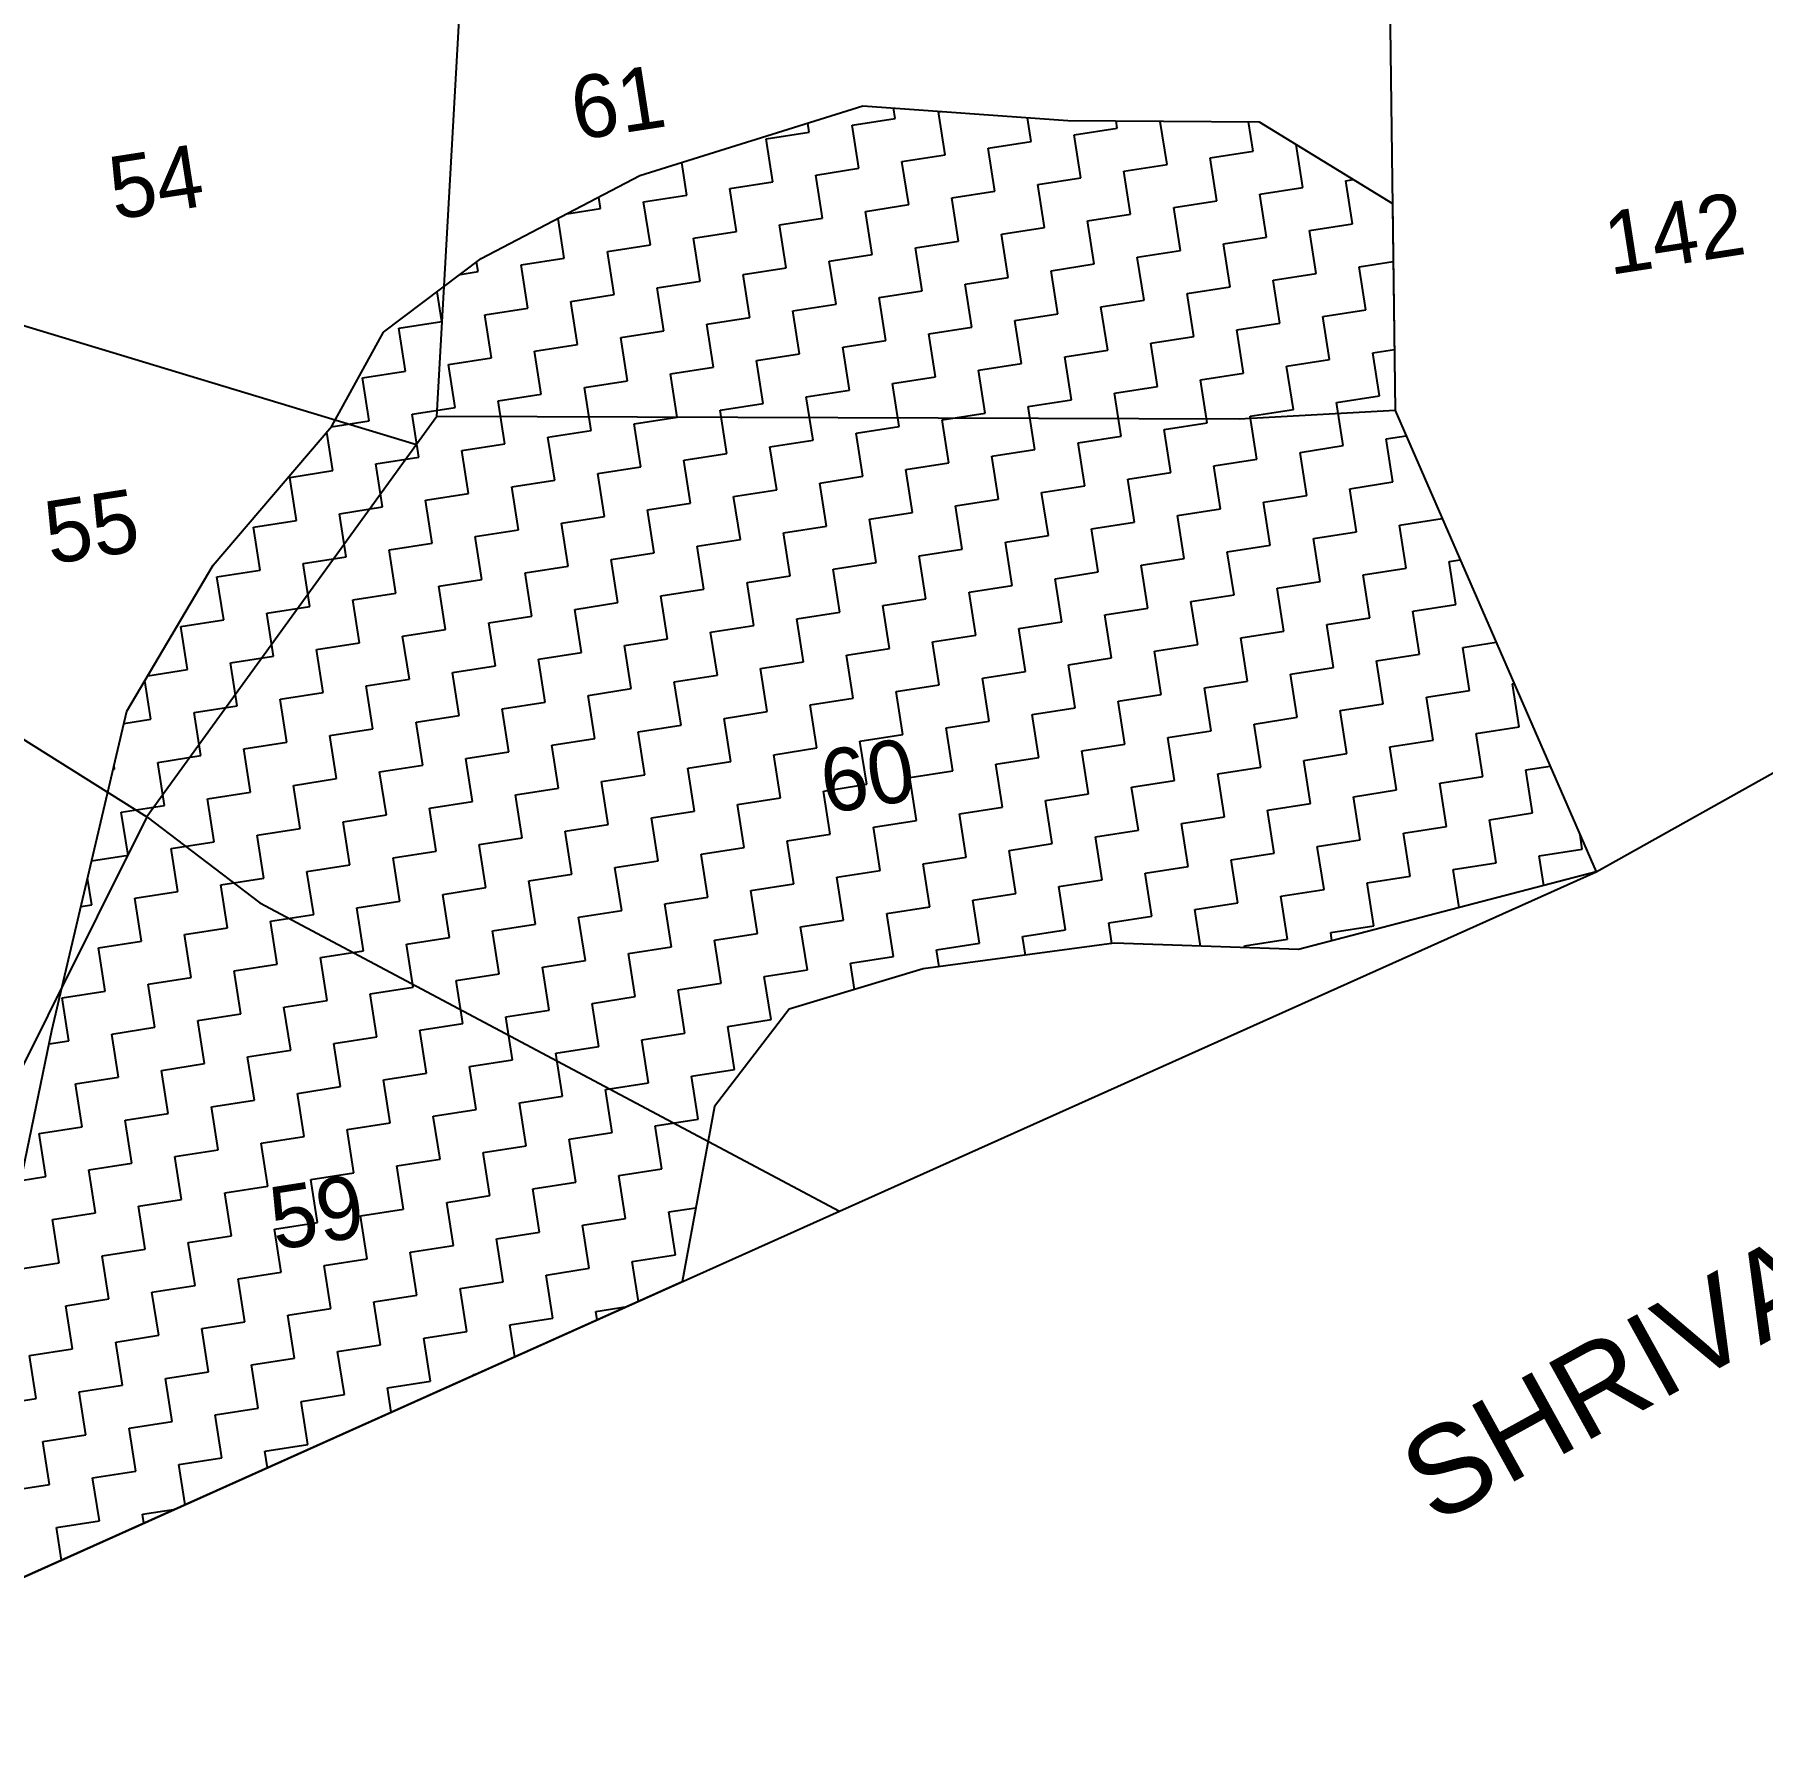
# Model space of a CAD drawing. Header units: metres. Extents: x 288488 to 290462, y 1999122 to 2001536.
# Drawn here: x 289137 to 289333.7, y 1999163.2 to 1999357.5 of the extents above; entities that cross this region are included whole.
import ezdxf
from ezdxf.enums import TextEntityAlignment as Align

# ---------------------------------------------------------------- set-up
doc = ezdxf.new("R2010")
doc.units = ezdxf.units.M
doc.header["$MEASUREMENT"] = 0
for name, color, linetype in [('POLY_HATCH', 12, 'Continuous'), ('POLY_PARCEL', 6, 'Continuous'), ('TEXT_MAPOUT', 7, 'Continuous'), ('TEXT_PARCEL', 7, 'Continuous'), ('V_BOUND_LINE', 7, 'Continuous')]:
    doc.layers.add(name, color=color, linetype=linetype)
doc.styles.get("Standard").update_dxf_attribs({"font": 'arial.ttf'})
doc.styles.add('TEXT_MAP', font='')
doc.styles.get('TEXT_MAP').set_extended_font_data('Kruti Dev 050')

msp = doc.modelspace()

# ---------------------------------------------------------------- linework, layer by layer
at = {"layer": 'POLY_HATCH'}
for p, q in [((289205.88, 1999341.48), (289231.27, 1999349.43)), ((289231.27, 1999349.43), (289254.61, 1999347.74)), ((289254.61, 1999347.74), (289276.39, 1999347.58)), ((289276.39, 1999347.58), (289291.56, 1999338.29)), ((289187.83, 1999332.02), (289205.88, 1999341.48)), ((289291.56, 1999338.29), (289291.85, 1999314.73)), ((289176.71, 1999323.64), (289187.83, 1999332.02)), ((289170.82, 1999312.96), (289176.71, 1999323.64)), ((289157.31, 1999297.11), (289170.82, 1999312.96)), ((289291.85, 1999314.73), (289314.74, 1999262.21)), ((289147.47, 1999280.5), (289157.31, 1999297.11)), ((289138.93, 1999244.13), (289147.47, 1999280.5)), ((289314.74, 1999262.21), (289280.84, 1999253.35)), ((289259.87, 1999254.08), (289238.14, 1999251.14)), ((289280.84, 1999253.35), (289259.87, 1999254.08)), ((289238.14, 1999251.14), (289222.88, 1999246.55)), ((289222.88, 1999246.55), (289214.39, 1999235.47)), ((289134.9, 1999224.43), (289138.93, 1999244.13)), ((289214.39, 1999235.47), (289210.68, 1999215.52)), ((289210.68, 1999215.52), (289094.06, 1999163.19))]:
    msp.add_line(p, q, dxfattribs=at)
at = {"layer": 'POLY_HATCH', "linetype": 'Continuous'}
for p, q in [((289234.96, 1999347.97), (289234.77, 1999349.18)), ((289239.86, 1999348.73), (289240.19, 1999348.78)), ((289240.62, 1999343.83), (289239.86, 1999348.73)), ((289220.25, 1999345.68), (289225.15, 1999346.44)), ((289225.15, 1999346.44), (289225, 1999347.46)), ((289230.06, 1999347.21), (289234.96, 1999347.97)), ((289230.82, 1999342.31), (289230.06, 1999347.21)), ((289250.42, 1999345.36), (289250, 1999348.07)), ((289255.32, 1999346.12), (289260.22, 1999346.88)), ((289260.22, 1999346.88), (289260.1, 1999347.7)), ((289265.12, 1999347.65), (289265.23, 1999347.66)), ((289265.89, 1999342.74), (289265.12, 1999347.65)), ((289275.69, 1999344.27), (289275.17, 1999347.59)), ((289221.02, 1999340.78), (289220.25, 1999345.68)), ((289245.52, 1999344.59), (289250.42, 1999345.36)), ((289246.28, 1999339.69), (289245.52, 1999344.59)), ((289256.09, 1999341.22), (289255.32, 1999346.12)), ((289270.79, 1999343.51), (289275.69, 1999344.27)), ((289281.35, 1999340.13), (289280.59, 1999345)), ((289211.21, 1999339.25), (289210.64, 1999342.97)), ((289225.92, 1999341.54), (289230.82, 1999342.31)), ((289235.72, 1999343.07), (289240.62, 1999343.83)), ((289236.48, 1999338.17), (289235.72, 1999343.07)), ((289260.99, 1999341.98), (289265.89, 1999342.74)), ((289271.55, 1999338.61), (289270.79, 1999343.51)), ((289216.12, 1999340.02), (289221.02, 1999340.78)), ((289226.68, 1999336.64), (289225.92, 1999341.54)), ((289251.18, 1999340.46), (289256.09, 1999341.22)), ((289251.95, 1999335.55), (289251.18, 1999340.46)), ((289261.75, 1999337.08), (289260.99, 1999341.98)), ((289286.25, 1999340.89), (289287.09, 1999341.02)), ((289287.02, 1999335.99), (289286.25, 1999340.89)), ((289201.41, 1999337.73), (289201.21, 1999339.04)), ((289206.31, 1999338.49), (289211.21, 1999339.25)), ((289207.08, 1999333.59), (289206.31, 1999338.49)), ((289216.88, 1999335.12), (289216.12, 1999340.02)), ((289241.38, 1999338.93), (289246.28, 1999339.69)), ((289242.15, 1999334.03), (289241.38, 1999338.93)), ((289266.65, 1999337.84), (289271.55, 1999338.61)), ((289276.45, 1999339.37), (289281.35, 1999340.13)), ((289277.21, 1999334.47), (289276.45, 1999339.37)), ((289197.27, 1999332.06), (289196.57, 1999336.6)), ((289197.58, 1999337.13), (289201.41, 1999337.73)), ((289221.78, 1999335.88), (289226.68, 1999336.64)), ((289231.58, 1999337.4), (289236.48, 1999338.17)), ((289232.34, 1999332.5), (289231.58, 1999337.4)), ((289256.85, 1999336.32), (289261.75, 1999337.08)), ((289267.41, 1999332.94), (289266.65, 1999337.84)), ((289211.98, 1999334.35), (289216.88, 1999335.12)), ((289222.54, 1999330.98), (289221.78, 1999335.88)), ((289247.05, 1999334.79), (289251.95, 1999335.55)), ((289247.81, 1999329.89), (289247.05, 1999334.79)), ((289257.61, 1999331.42), (289256.85, 1999336.32)), ((289272.31, 1999333.71), (289277.21, 1999334.47)), ((289282.12, 1999335.23), (289287.02, 1999335.99)), ((289282.88, 1999330.33), (289282.12, 1999335.23)), ((289202.18, 1999332.83), (289207.08, 1999333.59)), ((289202.94, 1999327.93), (289202.18, 1999332.83)), ((289212.74, 1999329.45), (289211.98, 1999334.35)), ((289227.44, 1999331.74), (289232.34, 1999332.5)), ((289237.24, 1999333.27), (289242.15, 1999334.03)), ((289238.01, 1999328.37), (289237.24, 1999333.27)), ((289262.51, 1999332.18), (289267.41, 1999332.94)), ((289273.08, 1999328.8), (289272.31, 1999333.71)), ((289185.44, 1999330.22), (289187.47, 1999330.54)), ((289187.47, 1999330.54), (289187.3, 1999331.63)), ((289192.37, 1999331.3), (289197.27, 1999332.06)), ((289193.14, 1999326.4), (289192.37, 1999331.3)), ((289217.64, 1999330.22), (289222.54, 1999330.98)), ((289228.21, 1999326.84), (289227.44, 1999331.74)), ((289252.71, 1999330.65), (289257.61, 1999331.42)), ((289253.47, 1999325.75), (289252.71, 1999330.65)), ((289263.27, 1999327.28), (289262.51, 1999332.18)), ((289287.78, 1999331.09), (289291.64, 1999331.69)), ((289288.54, 1999326.19), (289287.78, 1999331.09)), ((289207.84, 1999328.69), (289212.74, 1999329.45)), ((289208.6, 1999323.79), (289207.84, 1999328.69)), ((289218.4, 1999325.31), (289217.64, 1999330.22)), ((289242.91, 1999329.13), (289247.81, 1999329.89)), ((289243.67, 1999324.23), (289242.91, 1999329.13)), ((289268.18, 1999328.04), (289273.08, 1999328.8)), ((289277.98, 1999329.57), (289282.88, 1999330.33)), ((289278.74, 1999324.67), (289277.98, 1999329.57)), ((289183.33, 1999324.88), (289182.81, 1999328.24)), ((289198.04, 1999327.16), (289202.94, 1999327.93)), ((289198.8, 1999322.26), (289198.04, 1999327.16)), ((289223.3, 1999326.08), (289228.21, 1999326.84)), ((289233.11, 1999327.6), (289238.01, 1999328.37)), ((289233.87, 1999322.7), (289233.11, 1999327.6)), ((289258.37, 1999326.52), (289263.27, 1999327.28)), ((289268.94, 1999323.14), (289268.18, 1999328.04)), ((289178.43, 1999324.11), (289183.33, 1999324.88)), ((289188.24, 1999325.64), (289193.14, 1999326.4)), ((289189, 1999320.74), (289188.24, 1999325.64)), ((289213.5, 1999324.55), (289218.4, 1999325.31)), ((289224.07, 1999321.18), (289223.3, 1999326.08)), ((289248.57, 1999324.99), (289253.47, 1999325.75)), ((289249.33, 1999320.09), (289248.57, 1999324.99)), ((289259.14, 1999321.61), (289258.37, 1999326.52)), ((289273.84, 1999323.9), (289278.74, 1999324.67)), ((289283.64, 1999325.43), (289288.54, 1999326.19)), ((289284.4, 1999320.53), (289283.64, 1999325.43)), ((289179.2, 1999319.21), (289178.43, 1999324.11)), ((289203.7, 1999323.03), (289208.6, 1999323.79)), ((289204.46, 1999318.12), (289203.7, 1999323.03)), ((289214.27, 1999319.65), (289213.5, 1999324.55)), ((289228.97, 1999321.94), (289233.87, 1999322.7)), ((289238.77, 1999323.46), (289243.67, 1999324.23)), ((289239.53, 1999318.56), (289238.77, 1999323.46)), ((289264.04, 1999322.38), (289268.94, 1999323.14)), ((289274.6, 1999319), (289273.84, 1999323.9)), ((289184.1, 1999319.97), (289189, 1999320.74)), ((289193.9, 1999321.5), (289198.8, 1999322.26)), ((289194.66, 1999316.6), (289193.9, 1999321.5)), ((289219.17, 1999320.41), (289224.07, 1999321.18)), ((289229.73, 1999317.04), (289228.97, 1999321.94)), ((289254.24, 1999320.85), (289259.14, 1999321.61)), ((289255, 1999315.95), (289254.24, 1999320.85)), ((289264.8, 1999317.48), (289264.04, 1999322.38)), ((289289.31, 1999321.29), (289291.77, 1999321.67)), ((289290.07, 1999316.39), (289289.31, 1999321.29)), ((289174.3, 1999318.45), (289179.2, 1999319.21)), ((289184.86, 1999315.07), (289184.1, 1999319.97)), ((289209.36, 1999318.89), (289214.27, 1999319.65)), ((289210.13, 1999313.99), (289209.36, 1999318.89)), ((289219.93, 1999315.51), (289219.17, 1999320.41)), ((289244.43, 1999319.33), (289249.33, 1999320.09)), ((289245.2, 1999314.43), (289244.43, 1999319.33)), ((289269.7, 1999318.24), (289274.6, 1999319)), ((289279.5, 1999319.77), (289284.4, 1999320.53)), ((289280.27, 1999314.86), (289279.5, 1999319.77)), ((289175.06, 1999313.55), (289174.3, 1999318.45)), ((289199.56, 1999317.36), (289204.46, 1999318.12)), ((289200.33, 1999312.46), (289199.56, 1999317.36)), ((289224.83, 1999316.28), (289229.73, 1999317.04)), ((289234.63, 1999317.8), (289239.53, 1999318.56)), ((289235.4, 1999312.9), (289234.63, 1999317.8)), ((289259.9, 1999316.71), (289264.8, 1999317.48)), ((289270.46, 1999313.34), (289269.7, 1999318.24)), ((289179.96, 1999314.31), (289184.86, 1999315.07)), ((289189.76, 1999315.84), (289194.66, 1999316.6)), ((289190.52, 1999310.94), (289189.76, 1999315.84)), ((289215.03, 1999314.75), (289219.93, 1999315.51)), ((289225.59, 1999311.37), (289224.83, 1999316.28)), ((289250.1, 1999315.19), (289255, 1999315.95)), ((289250.86, 1999310.29), (289250.1, 1999315.19)), ((289260.66, 1999311.81), (289259.9, 1999316.71)), ((289275.37, 1999314.1), (289280.27, 1999314.86)), ((289285.17, 1999315.63), (289290.07, 1999316.39)), ((289285.93, 1999310.73), (289285.17, 1999315.63)), ((289170.75, 1999312.88), (289175.06, 1999313.55)), ((289180.72, 1999309.41), (289179.96, 1999314.31)), ((289205.23, 1999313.22), (289210.13, 1999313.99)), ((289205.99, 1999308.32), (289205.23, 1999313.22)), ((289215.79, 1999309.85), (289215.03, 1999314.75)), ((289230.49, 1999312.14), (289235.4, 1999312.9)), ((289240.3, 1999313.66), (289245.2, 1999314.43)), ((289241.06, 1999308.76), (289240.3, 1999313.66)), ((289265.56, 1999312.58), (289270.46, 1999313.34)), ((289276.13, 1999309.2), (289275.37, 1999314.1)), ((289170.92, 1999307.88), (289170.24, 1999312.28)), ((289185.62, 1999310.17), (289190.52, 1999310.94)), ((289195.42, 1999311.7), (289200.33, 1999312.46)), ((289196.19, 1999306.8), (289195.42, 1999311.7)), ((289220.69, 1999310.61), (289225.59, 1999311.37)), ((289231.26, 1999307.24), (289230.49, 1999312.14)), ((289255.76, 1999311.05), (289260.66, 1999311.81)), ((289256.52, 1999306.15), (289255.76, 1999311.05)), ((289266.33, 1999307.68), (289265.56, 1999312.58)), ((289290.83, 1999311.49), (289293.11, 1999311.84)), ((289291.59, 1999306.59), (289290.83, 1999311.49)), ((289175.82, 1999308.65), (289180.72, 1999309.41)), ((289186.39, 1999305.27), (289185.62, 1999310.17)), ((289210.89, 1999309.09), (289215.79, 1999309.85)), ((289211.65, 1999304.19), (289210.89, 1999309.09)), ((289221.46, 1999305.71), (289220.69, 1999310.61)), ((289245.96, 1999309.52), (289250.86, 1999310.29)), ((289246.72, 1999304.62), (289245.96, 1999309.52)), ((289271.23, 1999308.44), (289276.13, 1999309.2)), ((289281.03, 1999309.96), (289285.93, 1999310.73)), ((289281.79, 1999305.06), (289281.03, 1999309.96)), ((289166.02, 1999307.12), (289170.92, 1999307.88)), ((289166.78, 1999302.22), (289166.02, 1999307.12)), ((289176.58, 1999303.75), (289175.82, 1999308.65)), ((289201.09, 1999307.56), (289205.99, 1999308.32)), ((289201.85, 1999302.66), (289201.09, 1999307.56)), ((289226.36, 1999306.47), (289231.26, 1999307.24)), ((289236.16, 1999308), (289241.06, 1999308.76)), ((289236.92, 1999303.1), (289236.16, 1999308)), ((289261.43, 1999306.91), (289266.33, 1999307.68)), ((289262.19, 1999302.01), (289261.43, 1999306.91)), ((289271.99, 1999303.54), (289271.23, 1999308.44)), ((289181.49, 1999304.51), (289186.39, 1999305.27)), ((289191.29, 1999306.03), (289196.19, 1999306.8)), ((289192.05, 1999301.13), (289191.29, 1999306.03)), ((289216.55, 1999304.95), (289221.46, 1999305.71)), ((289217.32, 1999300.05), (289216.55, 1999304.95)), ((289227.12, 1999301.57), (289226.36, 1999306.47)), ((289251.62, 1999305.39), (289256.52, 1999306.15)), ((289252.39, 1999300.49), (289251.62, 1999305.39)), ((289276.89, 1999304.3), (289281.79, 1999305.06)), ((289286.69, 1999305.83), (289291.59, 1999306.59)), ((289287.46, 1999300.92), (289286.69, 1999305.83)), ((289171.68, 1999302.98), (289176.58, 1999303.75)), ((289172.45, 1999298.08), (289171.68, 1999302.98)), ((289182.25, 1999299.61), (289181.49, 1999304.51)), ((289206.75, 1999303.42), (289211.65, 1999304.19)), ((289207.52, 1999298.52), (289206.75, 1999303.42)), ((289232.02, 1999302.34), (289236.92, 1999303.1)), ((289241.82, 1999303.86), (289246.72, 1999304.62)), ((289242.58, 1999298.96), (289241.82, 1999303.86)), ((289267.09, 1999302.77), (289271.99, 1999303.54)), ((289277.65, 1999299.4), (289276.89, 1999304.3)), ((289161.88, 1999301.46), (289166.78, 1999302.22)), ((289162.64, 1999296.56), (289161.88, 1999301.46)), ((289187.15, 1999300.37), (289192.05, 1999301.13)), ((289196.95, 1999301.9), (289201.85, 1999302.66)), ((289197.71, 1999297), (289196.95, 1999301.9)), ((289222.22, 1999300.81), (289227.12, 1999301.57)), ((289232.78, 1999297.43), (289232.02, 1999302.34)), ((289257.29, 1999301.25), (289262.19, 1999302.01)), ((289258.05, 1999296.35), (289257.29, 1999301.25)), ((289267.85, 1999297.87), (289267.09, 1999302.77)), ((289292.36, 1999301.69), (289297.21, 1999302.44)), ((289293.12, 1999296.79), (289292.36, 1999301.69)), ((289177.35, 1999298.85), (289182.25, 1999299.61)), ((289187.91, 1999295.47), (289187.15, 1999300.37)), ((289212.42, 1999299.28), (289217.32, 1999300.05)), ((289213.18, 1999294.38), (289212.42, 1999299.28)), ((289222.98, 1999295.91), (289222.22, 1999300.81)), ((289247.49, 1999299.72), (289252.39, 1999300.49)), ((289248.25, 1999294.82), (289247.49, 1999299.72)), ((289272.75, 1999298.64), (289277.65, 1999299.4)), ((289282.55, 1999300.16), (289287.46, 1999300.92)), ((289283.32, 1999295.26), (289282.55, 1999300.16)), ((289167.55, 1999297.32), (289172.45, 1999298.08)), ((289168.31, 1999292.42), (289167.55, 1999297.32)), ((289178.11, 1999293.94), (289177.35, 1999298.85)), ((289202.61, 1999297.76), (289207.52, 1999298.52)), ((289203.38, 1999292.86), (289202.61, 1999297.76)), ((289227.88, 1999296.67), (289232.78, 1999297.43)), ((289237.68, 1999298.2), (289242.58, 1999298.96)), ((289238.45, 1999293.3), (289237.68, 1999298.2)), ((289262.95, 1999297.11), (289267.85, 1999297.87)), ((289263.71, 1999292.21), (289262.95, 1999297.11)), ((289273.52, 1999293.74), (289272.75, 1999298.64)), ((289298.02, 1999297.55), (289299.26, 1999297.74)), ((289298.78, 1999292.65), (289298.02, 1999297.55)), ((289157.74, 1999295.79), (289162.64, 1999296.56)), ((289158.51, 1999290.89), (289157.74, 1999295.79)), ((289183.01, 1999294.71), (289187.91, 1999295.47)), ((289192.81, 1999296.23), (289197.71, 1999297)), ((289193.58, 1999291.33), (289192.81, 1999296.23)), ((289218.08, 1999295.15), (289222.98, 1999295.91)), ((289218.84, 1999290.25), (289218.08, 1999295.15)), ((289228.64, 1999291.77), (289227.88, 1999296.67)), ((289253.15, 1999295.58), (289258.05, 1999296.35)), ((289253.91, 1999290.68), (289253.15, 1999295.58)), ((289278.42, 1999294.5), (289283.32, 1999295.26)), ((289288.22, 1999296.02), (289293.12, 1999296.79)), ((289288.98, 1999291.12), (289288.22, 1999296.02)), ((289173.21, 1999293.18), (289178.11, 1999293.94)), ((289173.97, 1999288.28), (289173.21, 1999293.18)), ((289183.77, 1999289.81), (289183.01, 1999294.71)), ((289208.28, 1999293.62), (289213.18, 1999294.38)), ((289209.04, 1999288.72), (289208.28, 1999293.62)), ((289233.55, 1999292.53), (289238.45, 1999293.3)), ((289243.35, 1999294.06), (289248.25, 1999294.82)), ((289244.11, 1999289.16), (289243.35, 1999294.06)), ((289268.61, 1999292.97), (289273.52, 1999293.74)), ((289279.18, 1999289.6), (289278.42, 1999294.5)), ((289163.41, 1999291.66), (289168.31, 1999292.42)), ((289164.17, 1999286.76), (289163.41, 1999291.66)), ((289188.67, 1999290.57), (289193.58, 1999291.33)), ((289198.48, 1999292.09), (289203.38, 1999292.86)), ((289199.24, 1999287.19), (289198.48, 1999292.09)), ((289223.74, 1999291.01), (289228.64, 1999291.77)), ((289234.31, 1999287.63), (289233.55, 1999292.53)), ((289258.81, 1999291.45), (289263.71, 1999292.21)), ((289259.58, 1999286.55), (289258.81, 1999291.45)), ((289269.38, 1999288.07), (289268.61, 1999292.97)), ((289293.88, 1999291.89), (289298.78, 1999292.65)), ((289294.64, 1999286.98), (289293.88, 1999291.89)), ((289153.61, 1999290.13), (289158.51, 1999290.89)), ((289154.37, 1999285.23), (289153.61, 1999290.13)), ((289178.87, 1999289.04), (289183.77, 1999289.81)), ((289189.44, 1999285.67), (289188.67, 1999290.57)), ((289213.94, 1999289.48), (289218.84, 1999290.25)), ((289214.7, 1999284.58), (289213.94, 1999289.48)), ((289224.51, 1999286.11), (289223.74, 1999291.01)), ((289249.01, 1999289.92), (289253.91, 1999290.68)), ((289249.77, 1999285.02), (289249.01, 1999289.92)), ((289274.28, 1999288.83), (289279.18, 1999289.6)), ((289284.08, 1999290.36), (289288.98, 1999291.12)), ((289284.84, 1999285.46), (289284.08, 1999290.36)), ((289169.07, 1999287.52), (289173.97, 1999288.28)), ((289169.83, 1999282.62), (289169.07, 1999287.52)), ((289179.64, 1999284.14), (289178.87, 1999289.04)), ((289204.14, 1999287.96), (289209.04, 1999288.72)), ((289204.9, 1999283.06), (289204.14, 1999287.96)), ((289229.41, 1999286.87), (289234.31, 1999287.63)), ((289239.21, 1999288.4), (289244.11, 1999289.16)), ((289239.97, 1999283.49), (289239.21, 1999288.4)), ((289264.48, 1999287.31), (289269.38, 1999288.07)), ((289265.24, 1999282.41), (289264.48, 1999287.31)), ((289275.04, 1999283.93), (289274.28, 1999288.83)), ((289299.55, 1999287.75), (289303.35, 1999288.34)), ((289300.31, 1999282.85), (289299.55, 1999287.75)), ((289159.27, 1999285.99), (289164.17, 1999286.76)), ((289160.03, 1999281.09), (289159.27, 1999285.99)), ((289184.54, 1999284.91), (289189.44, 1999285.67)), ((289194.34, 1999286.43), (289199.24, 1999287.19)), ((289195.1, 1999281.53), (289194.34, 1999286.43)), ((289219.61, 1999285.34), (289224.51, 1999286.11)), ((289220.37, 1999280.44), (289219.61, 1999285.34)), ((289230.17, 1999281.97), (289229.41, 1999286.87)), ((289254.67, 1999285.78), (289259.58, 1999286.55)), ((289255.44, 1999280.88), (289254.67, 1999285.78)), ((289279.94, 1999284.7), (289284.84, 1999285.46)), ((289289.74, 1999286.22), (289294.64, 1999286.98)), ((289290.51, 1999281.32), (289289.74, 1999286.22)), ((289150.23, 1999279.57), (289149.54, 1999283.99)), ((289149.86, 1999284.53), (289154.37, 1999285.23)), ((289174.73, 1999283.38), (289179.64, 1999284.14)), ((289175.5, 1999278.48), (289174.73, 1999283.38)), ((289185.3, 1999280), (289184.54, 1999284.91)), ((289209.8, 1999283.82), (289214.7, 1999284.58)), ((289210.57, 1999278.92), (289209.8, 1999283.82)), ((289235.07, 1999282.73), (289239.97, 1999283.49)), ((289244.87, 1999284.26), (289249.77, 1999285.02)), ((289245.64, 1999279.36), (289244.87, 1999284.26)), ((289270.14, 1999283.17), (289275.04, 1999283.93)), ((289280.7, 1999279.8), (289279.94, 1999284.7)), ((289305.21, 1999283.61), (289305.4, 1999283.64)), ((289305.97, 1999278.71), (289305.21, 1999283.61)), ((289164.93, 1999281.85), (289169.83, 1999282.62)), ((289165.7, 1999276.95), (289164.93, 1999281.85)), ((289190.2, 1999280.77), (289195.1, 1999281.53)), ((289200, 1999282.29), (289204.9, 1999283.06)), ((289200.76, 1999277.39), (289200, 1999282.29)), ((289225.27, 1999281.21), (289230.17, 1999281.97)), ((289235.83, 1999277.83), (289235.07, 1999282.73)), ((289260.34, 1999281.64), (289265.24, 1999282.41)), ((289261.1, 1999276.74), (289260.34, 1999281.64)), ((289270.9, 1999278.27), (289270.14, 1999283.17)), ((289285.61, 1999280.56), (289290.51, 1999281.32)), ((289295.41, 1999282.08), (289300.31, 1999282.85)), ((289296.17, 1999277.18), (289295.41, 1999282.08)), ((289147.14, 1999279.08), (289150.23, 1999279.57)), ((289155.13, 1999280.33), (289160.03, 1999281.09)), ((289155.89, 1999275.43), (289155.13, 1999280.33)), ((289180.4, 1999279.24), (289185.3, 1999280)), ((289190.96, 1999275.87), (289190.2, 1999280.77)), ((289215.47, 1999279.68), (289220.37, 1999280.44)), ((289216.23, 1999274.78), (289215.47, 1999279.68)), ((289226.03, 1999276.31), (289225.27, 1999281.21)), ((289240.73, 1999278.59), (289245.64, 1999279.36)), ((289250.54, 1999280.12), (289255.44, 1999280.88)), ((289251.3, 1999275.22), (289250.54, 1999280.12)), ((289275.8, 1999279.03), (289280.7, 1999279.8)), ((289286.37, 1999275.66), (289285.61, 1999280.56)), ((289170.6, 1999277.72), (289175.5, 1999278.48)), ((289171.36, 1999272.82), (289170.6, 1999277.72)), ((289181.16, 1999274.34), (289180.4, 1999279.24)), ((289195.86, 1999276.63), (289200.76, 1999277.39)), ((289205.67, 1999278.15), (289210.57, 1999278.92)), ((289206.43, 1999273.25), (289205.67, 1999278.15)), ((289230.93, 1999277.07), (289235.83, 1999277.83)), ((289241.5, 1999273.69), (289240.73, 1999278.59)), ((289266, 1999277.51), (289270.9, 1999278.27)), ((289266.76, 1999272.61), (289266, 1999277.51)), ((289276.57, 1999274.13), (289275.8, 1999279.03)), ((289301.07, 1999277.95), (289305.97, 1999278.71)), ((289301.83, 1999273.04), (289301.07, 1999277.95)), ((289150.99, 1999274.66), (289155.89, 1999275.43)), ((289160.79, 1999276.19), (289165.7, 1999276.95)), ((289161.56, 1999271.29), (289160.79, 1999276.19)), ((289186.06, 1999275.1), (289190.96, 1999275.87)), ((289196.63, 1999271.73), (289195.86, 1999276.63)), ((289221.13, 1999275.54), (289226.03, 1999276.31)), ((289221.89, 1999270.64), (289221.13, 1999275.54)), ((289231.7, 1999272.17), (289230.93, 1999277.07)), ((289256.2, 1999275.98), (289261.1, 1999276.74)), ((289256.96, 1999271.08), (289256.2, 1999275.98)), ((289281.47, 1999274.89), (289286.37, 1999275.66)), ((289291.27, 1999276.42), (289296.17, 1999277.18)), ((289292.03, 1999271.52), (289291.27, 1999276.42)), ((289145.92, 1999273.87), (289146.09, 1999273.9)), ((289146.09, 1999273.9), (289146.02, 1999274.33)), ((289151.76, 1999269.76), (289150.99, 1999274.66)), ((289176.26, 1999273.58), (289181.16, 1999274.34)), ((289177.02, 1999268.68), (289176.26, 1999273.58)), ((289186.82, 1999270.2), (289186.06, 1999275.1)), ((289211.33, 1999274.02), (289216.23, 1999274.78)), ((289212.09, 1999269.12), (289211.33, 1999274.02)), ((289236.6, 1999272.93), (289241.5, 1999273.69)), ((289246.4, 1999274.46), (289251.3, 1999275.22)), ((289247.16, 1999269.55), (289246.4, 1999274.46)), ((289271.67, 1999273.37), (289276.57, 1999274.13)), ((289282.23, 1999269.99), (289281.47, 1999274.89)), ((289306.74, 1999273.81), (289309.5, 1999274.24)), ((289307.5, 1999268.91), (289306.74, 1999273.81)), ((289166.46, 1999272.05), (289171.36, 1999272.82)), ((289167.22, 1999267.15), (289166.46, 1999272.05)), ((289191.73, 1999270.97), (289196.63, 1999271.73)), ((289201.53, 1999272.49), (289206.43, 1999273.25)), ((289202.29, 1999267.59), (289201.53, 1999272.49)), ((289226.79, 1999271.4), (289231.7, 1999272.17)), ((289237.36, 1999268.03), (289236.6, 1999272.93)), ((289261.86, 1999271.84), (289266.76, 1999272.61)), ((289262.63, 1999266.94), (289261.86, 1999271.84)), ((289272.43, 1999268.47), (289271.67, 1999273.37)), ((289287.13, 1999270.76), (289292.03, 1999271.52)), ((289296.93, 1999272.28), (289301.83, 1999273.04)), ((289297.7, 1999267.38), (289296.93, 1999272.28)), ((289146.85, 1999269), (289151.76, 1999269.76)), ((289156.66, 1999270.53), (289161.56, 1999271.29)), ((289157.42, 1999265.63), (289156.66, 1999270.53)), ((289181.92, 1999269.44), (289186.82, 1999270.2)), ((289192.49, 1999266.06), (289191.73, 1999270.97)), ((289216.99, 1999269.88), (289221.89, 1999270.64)), ((289217.76, 1999264.98), (289216.99, 1999269.88)), ((289227.56, 1999266.5), (289226.79, 1999271.4)), ((289242.26, 1999268.79), (289247.16, 1999269.55)), ((289252.06, 1999270.32), (289256.96, 1999271.08)), ((289252.82, 1999265.42), (289252.06, 1999270.32)), ((289277.33, 1999269.23), (289282.23, 1999269.99)), ((289287.89, 1999265.86), (289287.13, 1999270.76)), ((289147.62, 1999264.1), (289146.85, 1999269)), ((289172.12, 1999267.91), (289177.02, 1999268.68)), ((289172.88, 1999263.01), (289172.12, 1999267.91)), ((289182.69, 1999264.54), (289181.92, 1999269.44)), ((289197.39, 1999266.83), (289202.29, 1999267.59)), ((289207.19, 1999268.35), (289212.09, 1999269.12)), ((289207.95, 1999263.45), (289207.19, 1999268.35)), ((289232.46, 1999267.27), (289237.36, 1999268.03)), ((289243.02, 1999263.89), (289242.26, 1999268.79)), ((289267.53, 1999267.7), (289272.43, 1999268.47)), ((289268.29, 1999262.8), (289267.53, 1999267.7)), ((289278.09, 1999264.33), (289277.33, 1999269.23)), ((289302.6, 1999268.14), (289307.5, 1999268.91)), ((289303.36, 1999263.24), (289302.6, 1999268.14)), ((289152.52, 1999264.86), (289157.42, 1999265.63)), ((289162.32, 1999266.39), (289167.22, 1999267.15)), ((289163.08, 1999261.49), (289162.32, 1999266.39)), ((289187.59, 1999265.3), (289192.49, 1999266.06)), ((289198.15, 1999261.93), (289197.39, 1999266.83)), ((289222.66, 1999265.74), (289227.56, 1999266.5)), ((289223.42, 1999260.84), (289222.66, 1999265.74)), ((289233.22, 1999262.37), (289232.46, 1999267.27)), ((289257.73, 1999266.18), (289262.63, 1999266.94)), ((289258.49, 1999261.28), (289257.73, 1999266.18)), ((289282.99, 1999265.09), (289287.89, 1999265.86)), ((289292.8, 1999266.62), (289297.7, 1999267.38)), ((289293.56, 1999261.72), (289292.8, 1999266.62)), ((289313.16, 1999264.77), (289312.91, 1999266.41)), ((289143.47, 1999263.45), (289147.62, 1999264.1)), ((289153.28, 1999259.96), (289152.52, 1999264.86)), ((289177.79, 1999263.78), (289182.69, 1999264.54)), ((289178.55, 1999258.88), (289177.79, 1999263.78)), ((289188.35, 1999260.4), (289187.59, 1999265.3)), ((289212.85, 1999264.21), (289217.76, 1999264.98)), ((289213.62, 1999259.31), (289212.85, 1999264.21)), ((289238.12, 1999263.13), (289243.02, 1999263.89)), ((289247.92, 1999264.65), (289252.82, 1999265.42)), ((289248.69, 1999259.75), (289247.92, 1999264.65)), ((289273.19, 1999263.57), (289278.09, 1999264.33)), ((289283.76, 1999260.19), (289282.99, 1999265.09)), ((289308.26, 1999264.01), (289313.16, 1999264.77)), ((289308.78, 1999260.65), (289308.26, 1999264.01)), ((289167.98, 1999262.25), (289172.88, 1999263.01)), ((289168.75, 1999257.35), (289167.98, 1999262.25)), ((289193.25, 1999261.16), (289198.15, 1999261.93)), ((289203.05, 1999262.69), (289207.95, 1999263.45)), ((289203.82, 1999257.79), (289203.05, 1999262.69)), ((289228.32, 1999261.6), (289233.22, 1999262.37)), ((289238.89, 1999258.23), (289238.12, 1999263.13)), ((289263.39, 1999262.04), (289268.29, 1999262.8)), ((289264.15, 1999257.14), (289263.39, 1999262.04)), ((289273.95, 1999258.67), (289273.19, 1999263.57)), ((289288.66, 1999260.95), (289293.56, 1999261.72)), ((289298.46, 1999262.48), (289303.36, 1999263.24)), ((289299.14, 1999258.13), (289298.46, 1999262.48)), ((289143.48, 1999258.44), (289143.01, 1999261.48)), ((289148.38, 1999259.2), (289153.28, 1999259.96)), ((289158.18, 1999260.72), (289163.08, 1999261.49)), ((289158.94, 1999255.82), (289158.18, 1999260.72)), ((289183.45, 1999259.64), (289188.35, 1999260.4)), ((289194.01, 1999256.26), (289193.25, 1999261.16)), ((289218.52, 1999260.08), (289223.42, 1999260.84)), ((289219.28, 1999255.18), (289218.52, 1999260.08)), ((289229.08, 1999256.7), (289228.32, 1999261.6)), ((289243.79, 1999258.99), (289248.69, 1999259.75)), ((289253.59, 1999260.52), (289258.49, 1999261.28)), ((289254.35, 1999255.61), (289253.59, 1999260.52)), ((289278.86, 1999259.43), (289283.76, 1999260.19)), ((289289.42, 1999256.05), (289288.66, 1999260.95)), ((289142.25, 1999258.24), (289143.48, 1999258.44)), ((289149.14, 1999254.3), (289148.38, 1999259.2)), ((289173.65, 1999258.11), (289178.55, 1999258.88)), ((289174.41, 1999253.21), (289173.65, 1999258.11)), ((289184.21, 1999254.74), (289183.45, 1999259.64)), ((289198.91, 1999257.03), (289203.82, 1999257.79)), ((289208.72, 1999258.55), (289213.62, 1999259.31)), ((289209.48, 1999253.65), (289208.72, 1999258.55)), ((289233.98, 1999257.46), (289238.89, 1999258.23)), ((289244.55, 1999254.09), (289243.79, 1999258.99)), ((289269.05, 1999257.9), (289273.95, 1999258.67)), ((289269.7, 1999253.74), (289269.05, 1999257.9)), ((289279.62, 1999254.53), (289278.86, 1999259.43)), ((289154.04, 1999255.06), (289158.94, 1999255.82)), ((289163.85, 1999256.59), (289168.75, 1999257.35)), ((289164.61, 1999251.69), (289163.85, 1999256.59)), ((289189.11, 1999255.5), (289194.01, 1999256.26)), ((289199.68, 1999252.12), (289198.91, 1999257.03)), ((289224.18, 1999255.94), (289229.08, 1999256.7)), ((289224.95, 1999251.04), (289224.18, 1999255.94)), ((289234.75, 1999252.56), (289233.98, 1999257.46)), ((289259.25, 1999256.38), (289264.15, 1999257.14)), ((289259.61, 1999254.05), (289259.25, 1999256.38)), ((289284.52, 1999255.29), (289289.42, 1999256.05)), ((289144.24, 1999253.54), (289149.14, 1999254.3)), ((289154.81, 1999250.16), (289154.04, 1999255.06)), ((289179.31, 1999253.97), (289184.21, 1999254.74)), ((289180.07, 1999249.07), (289179.31, 1999253.97)), ((289189.88, 1999250.6), (289189.11, 1999255.5)), ((289214.38, 1999254.41), (289219.28, 1999255.18)), ((289215.14, 1999249.51), (289214.38, 1999254.41)), ((289239.65, 1999253.33), (289244.55, 1999254.09)), ((289249.45, 1999254.85), (289254.35, 1999255.61)), ((289249.78, 1999252.72), (289249.45, 1999254.85)), ((289274.72, 1999253.76), (289279.62, 1999254.53)), ((289284.66, 1999254.35), (289284.52, 1999255.29)), ((289145, 1999248.63), (289144.24, 1999253.54)), ((289169.51, 1999252.45), (289174.41, 1999253.21)), ((289170.27, 1999247.55), (289169.51, 1999252.45)), ((289194.78, 1999251.36), (289199.68, 1999252.12)), ((289204.58, 1999252.89), (289209.48, 1999253.65)), ((289205.34, 1999247.99), (289204.58, 1999252.89)), ((289229.85, 1999251.8), (289234.75, 1999252.56)), ((289239.95, 1999251.39), (289239.65, 1999253.33)), ((289274.75, 1999253.57), (289274.72, 1999253.76)), ((289149.91, 1999249.4), (289154.81, 1999250.16)), ((289159.71, 1999250.92), (289164.61, 1999251.69)), ((289160.47, 1999246.02), (289159.71, 1999250.92)), ((289184.98, 1999249.84), (289189.88, 1999250.6)), ((289195.54, 1999246.46), (289194.78, 1999251.36)), ((289220.04, 1999250.27), (289224.95, 1999251.04)), ((289220.81, 1999245.37), (289220.04, 1999250.27)), ((289230.31, 1999248.79), (289229.85, 1999251.8)), ((289140.1, 1999247.87), (289145, 1999248.63)), ((289150.67, 1999244.5), (289149.91, 1999249.4)), ((289175.17, 1999248.31), (289180.07, 1999249.07)), ((289175.94, 1999243.41), (289175.17, 1999248.31)), ((289185.74, 1999244.94), (289184.98, 1999249.84)), ((289200.44, 1999247.22), (289205.34, 1999247.99)), ((289210.24, 1999248.75), (289215.14, 1999249.51)), ((289211.01, 1999243.85), (289210.24, 1999248.75)), ((289140.87, 1999242.97), (289140.1, 1999247.87)), ((289155.57, 1999245.26), (289160.47, 1999246.02)), ((289165.37, 1999246.78), (289170.27, 1999247.55)), ((289166.13, 1999241.88), (289165.37, 1999246.78)), ((289190.64, 1999245.7), (289195.54, 1999246.46)), ((289201.2, 1999242.32), (289200.44, 1999247.22)), ((289145.77, 1999243.73), (289150.67, 1999244.5)), ((289156.33, 1999240.36), (289155.57, 1999245.26)), ((289180.84, 1999244.17), (289185.74, 1999244.94)), ((289181.6, 1999239.27), (289180.84, 1999244.17)), ((289191.4, 1999240.8), (289190.64, 1999245.7)), ((289215.91, 1999244.61), (289220.81, 1999245.37)), ((289216.67, 1999239.71), (289215.91, 1999244.61)), ((289138.62, 1999242.62), (289140.87, 1999242.97)), ((289146.53, 1999238.83), (289145.77, 1999243.73)), ((289171.04, 1999242.65), (289175.94, 1999243.41)), ((289171.8, 1999237.75), (289171.04, 1999242.65)), ((289196.3, 1999241.56), (289201.2, 1999242.32)), ((289206.1, 1999243.09), (289211.01, 1999243.85)), ((289206.87, 1999238.18), (289206.1, 1999243.09)), ((289151.43, 1999239.6), (289156.33, 1999240.36)), ((289161.23, 1999241.12), (289166.13, 1999241.88)), ((289162, 1999236.22), (289161.23, 1999241.12)), ((289186.5, 1999240.03), (289191.4, 1999240.8)), ((289187.26, 1999235.13), (289186.5, 1999240.03)), ((289197.07, 1999236.66), (289196.3, 1999241.56)), ((289141.63, 1999238.07), (289146.53, 1999238.83)), ((289142.39, 1999233.17), (289141.63, 1999238.07)), ((289152.19, 1999234.69), (289151.43, 1999239.6)), ((289176.7, 1999238.51), (289181.6, 1999239.27)), ((289177.46, 1999233.61), (289176.7, 1999238.51)), ((289201.97, 1999237.42), (289206.87, 1999238.18)), ((289211.77, 1999238.95), (289216.67, 1999239.71)), ((289212.53, 1999234.05), (289211.77, 1999238.95)), ((289157.1, 1999235.46), (289162, 1999236.22)), ((289166.9, 1999236.98), (289171.8, 1999237.75)), ((289167.66, 1999232.08), (289166.9, 1999236.98)), ((289192.16, 1999235.9), (289197.07, 1999236.66)), ((289202.73, 1999232.52), (289201.97, 1999237.42)), ((289147.29, 1999233.93), (289152.19, 1999234.69)), ((289157.86, 1999230.56), (289157.1, 1999235.46)), ((289182.36, 1999234.37), (289187.26, 1999235.13)), ((289183.13, 1999229.47), (289182.36, 1999234.37)), ((289192.93, 1999231), (289192.16, 1999235.9)), ((289137.49, 1999232.41), (289142.39, 1999233.17)), ((289138.25, 1999227.51), (289137.49, 1999232.41)), ((289148.06, 1999229.03), (289147.29, 1999233.93)), ((289172.56, 1999232.85), (289177.46, 1999233.61)), ((289173.32, 1999227.94), (289172.56, 1999232.85)), ((289197.83, 1999231.76), (289202.73, 1999232.52)), ((289207.63, 1999233.28), (289212.53, 1999234.05)), ((289208.39, 1999228.38), (289207.63, 1999233.28)), ((289152.96, 1999229.79), (289157.86, 1999230.56)), ((289162.76, 1999231.32), (289167.66, 1999232.08)), ((289163.52, 1999226.42), (289162.76, 1999231.32)), ((289188.03, 1999230.23), (289192.93, 1999231)), ((289188.79, 1999225.33), (289188.03, 1999230.23)), ((289198.59, 1999226.86), (289197.83, 1999231.76)), ((289143.16, 1999228.27), (289148.06, 1999229.03)), ((289143.92, 1999223.37), (289143.16, 1999228.27)), ((289153.72, 1999224.89), (289152.96, 1999229.79)), ((289178.22, 1999228.71), (289183.13, 1999229.47)), ((289178.99, 1999223.81), (289178.22, 1999228.71)), ((289203.49, 1999227.62), (289208.39, 1999228.38)), ((289135.44, 1999227.07), (289138.25, 1999227.51)), ((289158.62, 1999225.66), (289163.52, 1999226.42)), ((289168.42, 1999227.18), (289173.32, 1999227.94)), ((289169.19, 1999222.28), (289168.42, 1999227.18)), ((289193.69, 1999226.09), (289198.59, 1999226.86)), ((289204.25, 1999222.72), (289203.49, 1999227.62)), ((289148.82, 1999224.13), (289153.72, 1999224.89)), ((289159.38, 1999220.75), (289158.62, 1999225.66)), ((289183.89, 1999224.57), (289188.79, 1999225.33)), ((289184.65, 1999219.67), (289183.89, 1999224.57)), ((289194.45, 1999221.19), (289193.69, 1999226.09)), ((289139.02, 1999222.6), (289143.92, 1999223.37)), ((289139.78, 1999217.7), (289139.02, 1999222.6)), ((289149.58, 1999219.23), (289148.82, 1999224.13)), ((289174.09, 1999223.04), (289178.99, 1999223.81)), ((289174.85, 1999218.14), (289174.09, 1999223.04)), ((289199.35, 1999221.96), (289204.25, 1999222.72)), ((289209.16, 1999223.48), (289212.25, 1999223.96)), ((289209.92, 1999218.58), (289209.16, 1999223.48)), ((289154.48, 1999219.99), (289159.38, 1999220.75)), ((289164.28, 1999221.52), (289169.19, 1999222.28)), ((289165.05, 1999216.62), (289164.28, 1999221.52)), ((289189.55, 1999220.43), (289194.45, 1999221.19)), ((289190.31, 1999215.53), (289189.55, 1999220.43)), ((289200.12, 1999217.06), (289199.35, 1999221.96)), ((289144.68, 1999218.47), (289149.58, 1999219.23)), ((289145.44, 1999213.57), (289144.68, 1999218.47)), ((289155.25, 1999215.09), (289154.48, 1999219.99)), ((289179.75, 1999218.91), (289184.65, 1999219.67)), ((289180.51, 1999214), (289179.75, 1999218.91)), ((289205.02, 1999217.82), (289209.92, 1999218.58)), ((289134.88, 1999216.94), (289139.78, 1999217.7)), ((289160.15, 1999215.85), (289165.05, 1999216.62)), ((289169.95, 1999217.38), (289174.85, 1999218.14)), ((289170.71, 1999212.48), (289169.95, 1999217.38)), ((289195.22, 1999216.29), (289200.12, 1999217.06)), ((289205.72, 1999213.29), (289205.02, 1999217.82)), ((289150.34, 1999214.33), (289155.25, 1999215.09)), ((289160.91, 1999210.95), (289160.15, 1999215.85)), ((289185.41, 1999214.77), (289190.31, 1999215.53)), ((289186.18, 1999209.87), (289185.41, 1999214.77)), ((289195.98, 1999211.39), (289195.22, 1999216.29)), ((289140.54, 1999212.8), (289145.44, 1999213.57)), ((289141.31, 1999207.9), (289140.54, 1999212.8)), ((289151.11, 1999209.43), (289150.34, 1999214.33)), ((289165.81, 1999211.72), (289170.71, 1999212.48)), ((289175.61, 1999213.24), (289180.51, 1999214)), ((289176.37, 1999208.34), (289175.61, 1999213.24)), ((289200.88, 1999212.15), (289204.42, 1999212.7)), ((289156.01, 1999210.19), (289160.91, 1999210.95)), ((289166.57, 1999206.81), (289165.81, 1999211.72)), ((289191.08, 1999210.63), (289195.98, 1999211.39)), ((289191.65, 1999206.98), (289191.08, 1999210.63)), ((289201.03, 1999211.19), (289200.88, 1999212.15)), ((289146.21, 1999208.66), (289151.11, 1999209.43)), ((289146.97, 1999203.76), (289146.21, 1999208.66)), ((289156.77, 1999205.29), (289156.01, 1999210.19)), ((289181.28, 1999209.1), (289186.18, 1999209.87)), ((289182.04, 1999204.2), (289181.28, 1999209.1)), ((289136.4, 1999207.14), (289141.31, 1999207.9)), ((289137.17, 1999202.24), (289136.4, 1999207.14)), ((289161.67, 1999206.05), (289166.57, 1999206.81)), ((289171.47, 1999207.58), (289176.37, 1999208.34)), ((289172.24, 1999202.68), (289171.47, 1999207.58)), ((289151.87, 1999204.53), (289156.77, 1999205.29)), ((289162.43, 1999201.15), (289161.67, 1999206.05)), ((289186.94, 1999204.97), (289187.29, 1999205.02)), ((289186.95, 1999204.87), (289186.94, 1999204.97)), ((289142.07, 1999203), (289146.97, 1999203.76)), ((289142.83, 1999198.1), (289142.07, 1999203)), ((289152.63, 1999199.63), (289151.87, 1999204.53)), ((289167.34, 1999201.91), (289172.24, 1999202.68)), ((289177.14, 1999203.44), (289182.04, 1999204.2)), ((289177.57, 1999200.66), (289177.14, 1999203.44)), ((289132.27, 1999201.48), (289137.17, 1999202.24)), ((289157.53, 1999200.39), (289162.43, 1999201.15)), ((289168.1, 1999197.01), (289167.34, 1999201.91)), ((289147.73, 1999198.86), (289152.63, 1999199.63)), ((289148.49, 1999193.96), (289147.73, 1999198.86)), ((289158.3, 1999195.49), (289157.53, 1999200.39)), ((289137.93, 1999197.34), (289142.83, 1999198.1)), ((289138.69, 1999192.44), (289137.93, 1999197.34)), ((289163.2, 1999196.25), (289168.1, 1999197.01)), ((289153.4, 1999194.72), (289158.3, 1999195.49)), ((289163.49, 1999194.34), (289163.2, 1999196.25)), ((289143.59, 1999193.2), (289148.49, 1999193.96)), ((289144.36, 1999188.3), (289143.59, 1999193.2)), ((289154.11, 1999190.13), (289153.4, 1999194.72)), ((289133.79, 1999191.67), (289138.69, 1999192.44)), ((289149.26, 1999189.06), (289153.03, 1999189.65)), ((289149.42, 1999188.03), (289149.26, 1999189.06)), ((289139.46, 1999187.54), (289144.36, 1999188.3)), ((289140.03, 1999183.82), (289139.46, 1999187.54))]:
    msp.add_line(p, q, dxfattribs=at)
at = {"layer": 'POLY_PARCEL'}
for p, q in [((289182.78, 1999314.06), (289185.43, 1999361.21)), ((289291.27, 1999361.27), (289291.85, 1999314.73)), ((289115.1, 1999330.68), (289180.46, 1999310.85)), ((289182.78, 1999314.06), (289180.46, 1999310.85)), ((289274.09, 1999313.75), (289182.78, 1999314.06)), ((289291.85, 1999314.73), (289274.09, 1999313.75)), ((289291.85, 1999314.73), (289314.74, 1999262.21)), ((289180.46, 1999310.85), (289149.76, 1999268.46)), ((289126.61, 1999283.01), (289149.76, 1999268.46)), ((289149.76, 1999268.46), (289132.79, 1999234.51)), ((289149.76, 1999268.46), (289162.63, 1999258.67)), ((289162.63, 1999258.67), (289228.61, 1999223.56))]:
    msp.add_line(p, q, dxfattribs=at)
at = {"layer": 'V_BOUND_LINE'}
for p, q in [((289314.74, 1999262.21), (289366.11, 1999290.95)), ((289228.61, 1999223.56), (289314.74, 1999262.21)), ((289094.06, 1999163.19), (289228.61, 1999223.56))]:
    msp.add_line(p, q, dxfattribs=at)

# ---------------------------------------------------------------- texts
at = {"layer": 'TEXT_MAPOUT'}
msp.add_text('SHRIVARDHAN CHI SHIV', height=9.9198, rotation=28.9077, dxfattribs=at).set_placement((289296.34, 1999187.77))
at = {"layer": 'TEXT_PARCEL', "style": 'TEXT_MAP'}
for s, p in [('61', (289203.36, 1999349.84)), ('54', (289150.79, 1999340.73)), ('142', (289323.62, 1999334.96)), ('55', (289143.46, 1999301.5)), ('60', (289231.77, 1999273.17)), ('59', (289169.08, 1999223.47))]:
    msp.add_text(s, height=7.142, rotation=8.8469, dxfattribs=at).set_placement(p, align=Align.MIDDLE)

doc.saveas('drawing.dxf')
